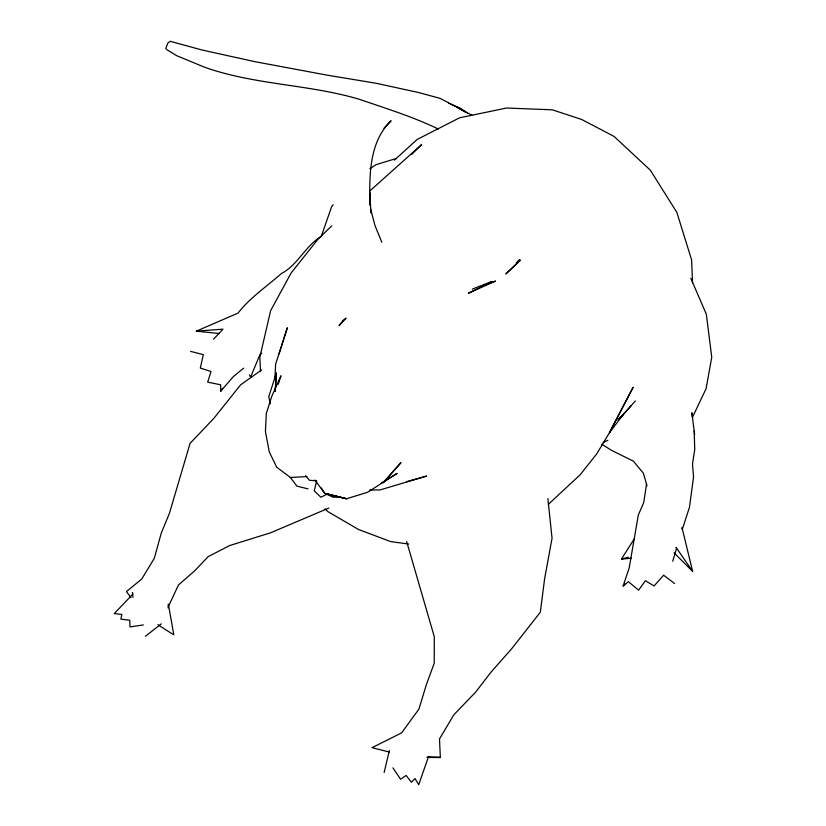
<?xml version="1.0" encoding="UTF-8"?>
<svg xmlns="http://www.w3.org/2000/svg" width="826" height="826" viewBox="0 0 826 826"><rect width="100%" height="100%" fill="white"/><g stroke="black" fill="none" stroke-linecap="round" stroke-linejoin="round"><path stroke-width="1.24" d="M369.852 204.92L369.914 192.809L370.874 212.809L370.533 210.578M369.862 204.869C369.48 175.979 368.716 142.423 391.07 120.782L384.028 128.175M243.587 368.169L233.345 376.625L220.614 391.307L220.707 384.813L207.656 382.128L211.064 371.535L200.305 368.045L203.33 354.633L190.641 351.391M274.893 379.31L275.616 364.214L287.324 327.757L279.074 353.931M275.316 391.07L276.359 373.104L268.78 396.625L270.278 403.862M275.12 391.39L276.359 373.104L275.925 376.863M168.112 607.926L168.37 604.198L173.832 634.905L157.869 624.683M646.541 483.974L643.702 502.662L638.353 514.887L629.205 567.844L623.124 585.995L628.4 581.69L638.622 590.167L645.374 580.73L654.099 585.964L663.629 575.206L674.656 583.579M384.152 772.455L389.356 750.597M316.709 480.629L314.252 490.892L320.901 497.242L326.879 494.268L331.98 494.929M672.715 561.246L676.422 548.918L676.102 547.432L692.632 571.385L682.018 527.638L682.328 529.29L689.462 507.278L693.551 477.046L692.487 463.985L694.728 449.623L694.181 430.852M278.29 384.204L280.954 375.778L271.661 396.594L266.302 413.578L265.445 431.575L269.255 451.884L276.71 467.186L290.391 477.49L296.885 486.122L307.995 488.858M168.432 606.47L178.457 584.994L194.926 570.59L208.183 556.621L229.711 545.542L270.629 532.78L328.913 508.021M220.614 391.307L222.576 388.21M631.25 558.252L621.451 559.088L634.058 539.182M333.105 204.714L331.598 206.81L321.231 236.463C305.166 246.024 297.887 264.94 281.325 273.633C266.54 286.601 250.237 297.484 237.991 313.116L196.309 331.164L219.406 333.539M635.38 400.93L622.959 414.889L609.464 432.71L596.64 453.98L580.224 474.713L548.288 504.397M623.124 585.995L624.683 583.951M618.674 419.68L622.959 414.889M618.375 419.99L631.105 405.731M618.044 419.907L624.084 413.279M213.542 339.207L222.958 329.161L196.309 331.164M411.668 154.472L421.59 144.622L369.79 191.002M331.784 225.839L318.124 239.034L291.124 272.962L270.629 310.659L259.839 357.266L260.51 371.06M516.302 262.689L519.595 259.529M394.384 160.182L417.151 139.46L459.597 117.788L506.617 108.02L552.377 109.827L581.68 119.481L614.038 136.404L650.32 170.177L676.835 212.354L691.62 259.942L692.539 282.822M261.666 353.249L259.932 354.674L250.629 377.038L249.359 374.849M145.376 636.299L161.287 623.857M261.574 369.924L240.583 384.864L213.882 418.317L190.073 443.376L169.361 513.504L161.225 533.142L154.359 558.2L141.742 579.026L126.492 591.54L130.983 597.714M369.872 168.71L376.243 164.601L396.552 158.406M381.189 483.138L384.379 481.186M386.506 479.885L397.13 473.401L367.549 492.296L346.579 498.749L324.628 493.277L314.943 480.009M491.666 281.842L468.29 293.271L495.476 281.057L485.151 285.115M603.145 442.478L607.833 440.372M472.317 289.121L491.429 281.614M406.402 481.713L426.608 476.065L379.95 489.963L369.862 489.963M621.451 559.088L628.359 557.209M143.363 624.931L130.054 626.924L129.754 620.264L120.844 619.118L121.866 614.441L114.256 613.584L132.666 594.317L132.501 592.593L132.965 597.332M315.439 480.711L309.389 480.319L305.641 475.59M290.391 477.49L306.807 476.592M340.209 497.2L332.971 497.159L326.879 494.268L346.579 498.749L324.628 493.277L321.324 488.001M426.856 757.39L440.351 757.463L439.484 738.919L453.98 714.635L475.59 692.188L490.995 672.158L511.511 648.926L540.318 612.242L544.644 578.572L552.047 538.242L547.886 498.656M427.796 757.091L440.351 757.463L428.198 757.432L428.601 756.399L418.72 784.7L414.972 778.536L411.441 782.274L406.113 775.469L400.527 779.197L392.939 767.891M408.725 544.024L390.894 541.66L358.474 529.476L327.808 511.583L325.031 508.878M389.542 752.114L372.041 747.654L401.529 732.941L418.927 709.121L426.433 684.434L434.239 663.175L434.28 636.681L406.65 541.505M472.193 115.372L440.289 98.439L418.751 92.553L376.181 83.281L326.043 74.959L254.46 61.578L202.071 50.014L170.218 41.3L167.926 42.942L165.789 48.517L167.028 49.787L176.774 55.724L204.435 67.164C254.553 85.016 308.759 84.211 359.558 99.347C386.072 108.505 413 116.765 438.307 129.042M448.9 103.271L460.526 108.309L467.908 113.503M457.067 107.266L464.687 111.809M601.803 444.192L611.323 450.232L633.418 461.176L643.382 473.215L646.995 485.771M674.047 552.821L692.632 571.385M690.835 278.352L706.344 314.21L711.744 357.255L706.096 388.654L692.456 417.398L691.878 412.763L694.635 434.486M381.829 242.235L375.097 225.89L370.502 208.596M618.746 414.724L609.464 432.71L633.181 387.188L618.746 414.724M343.048 320.478L339.094 325.681L346.042 318.144L343.048 320.478M400.827 462.818L383.254 482.714L400.827 462.818M520.256 260.231L506.028 273.809L520.256 260.231"/></g></svg>
